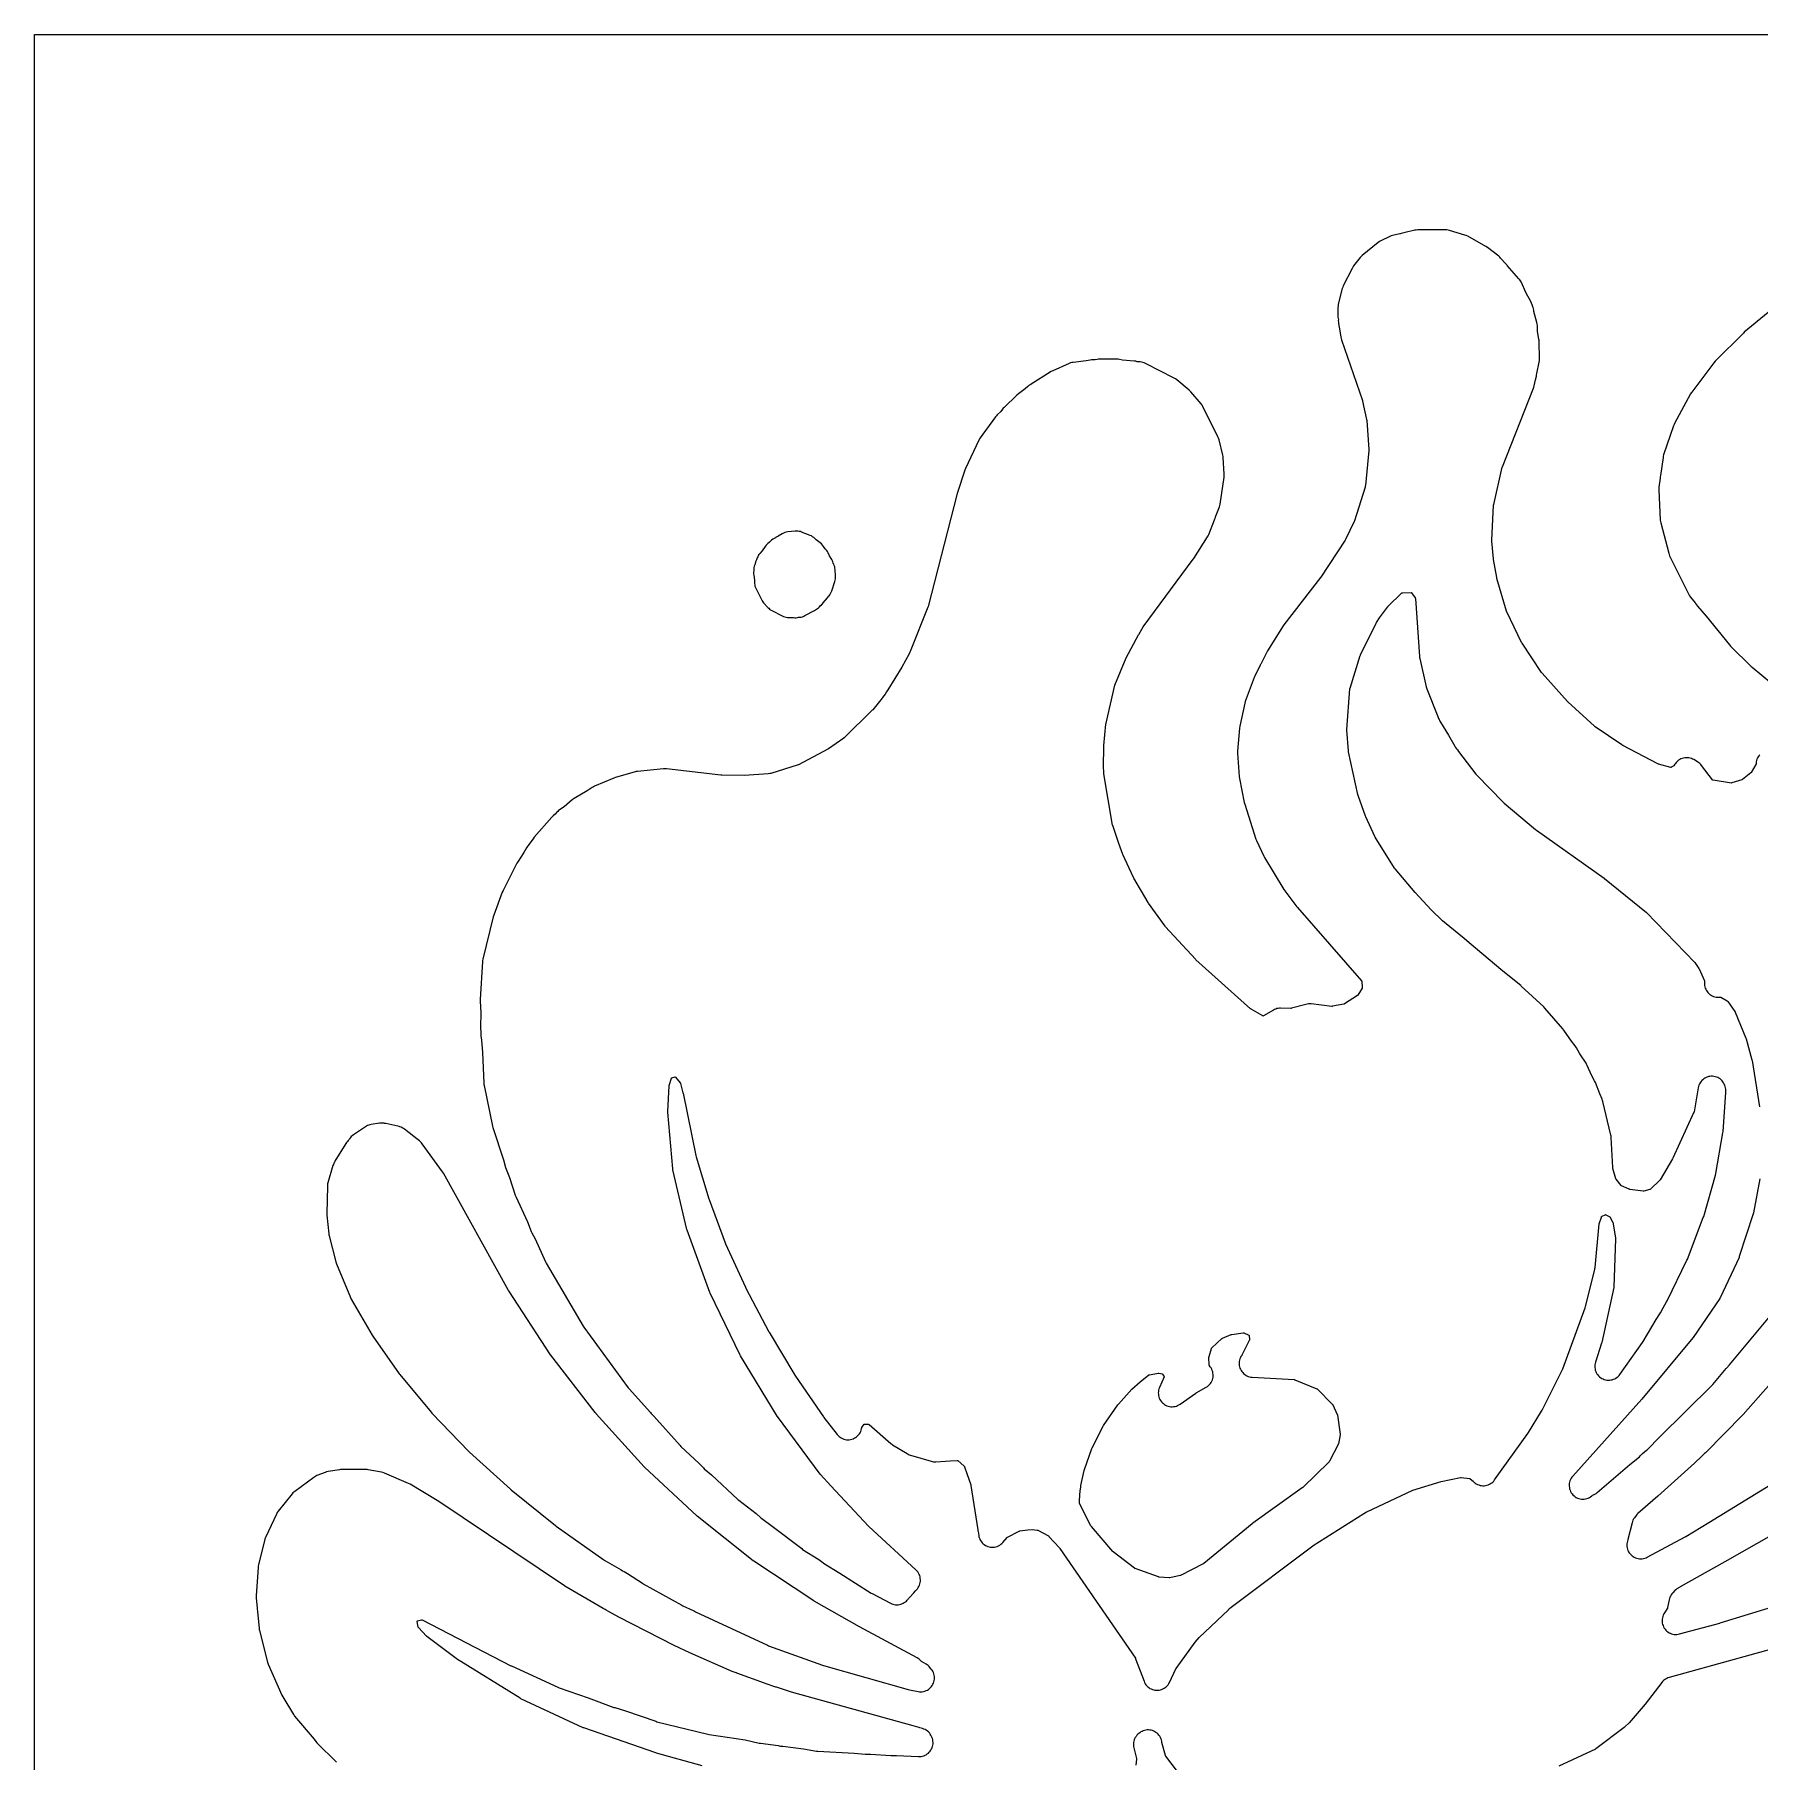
# Model space of a CAD drawing. Header units: millimetres. Extents: x 0 to 300, y 0 to 300.
# Drawn here: x 0 to 149.8, y 150 to 300 of the extents above; entities that cross this region are included whole.
import ezdxf

# ---------------------------------------------------------------- set-up
doc = ezdxf.new("R2010")
doc.units = ezdxf.units.MM
doc.layers.add('CUT', color=7, linetype='CONTINUOUS')

msp = doc.modelspace()

# ---------------------------------------------------------------- linework, layer by layer
at = {"layer": 'CUT'}
for points in [[(299.6689, 299.9986), (299.6703, 299.9705), (299.6703, 0.0295), (299.6689, 0.0014), (299.6408, 0), (150.7335, 0), (147.8556, 0), (0.0295, 0), (0.0014, 0.0014), (0, 0.0295), (0, 299.9705), (0.0014, 299.9986), (0.0295, 300), (149.1219, 300), (151.6802, 300), (299.6408, 300)], [(67.8992, 256.1094), (67.7766, 256.231), (67.6854, 256.3127), (67.5863, 256.3847), (67.4804, 256.4462), (67.3688, 256.4966), (66.6346, 256.7839), (66.5255, 256.8207), (66.4134, 256.8468), (66.2994, 256.8621), (66.1843, 256.8664), (66.0694, 256.8596), (65.4272, 256.7908), (65.3019, 256.7706), (65.1795, 256.7374), (65.0612, 256.6913), (64.9485, 256.6331), (64.5941, 256.4255), (64.5634, 256.4123), (64.467, 256.36), (64.3758, 256.2991), (64.3658, 256.2917), (64.1393, 256.159), (64.0275, 256.0849), (63.9248, 255.9987), (63.8323, 255.9017), (63.8265, 255.8949), (63.8015, 255.8765), (63.6965, 255.7896), (63.602, 255.6914), (63.5804, 255.6631), (63.564, 255.647), (63.4801, 255.544), (63.2055, 255.1659), (62.9904, 254.9132), (62.9252, 254.8295), (62.8677, 254.7403), (62.8183, 254.6464), (62.7774, 254.5485), (62.7094, 254.3634), (62.6804, 254.3026), (62.6398, 254.1898), (62.6269, 254.1384), (62.5556, 253.9441), (62.5196, 253.8285), (62.4956, 253.7098), (62.4835, 253.5894), (62.4837, 253.4683), (62.4852, 253.4409), (62.4831, 253.4307), (62.4647, 253.3013), (62.4605, 253.1707), (62.4705, 253.0404), (62.5291, 252.5959), (62.543, 252.3301), (62.556, 252.2054), (62.582, 252.0828), (62.6206, 251.9636), (62.6714, 251.849), (63.1467, 250.9132), (63.1999, 250.8193), (63.2612, 250.7305), (63.3303, 250.6476), (63.7023, 250.2401), (63.7763, 250.1658), (63.8566, 250.0982), (63.9424, 250.0379), (64.0333, 249.9853), (64.944, 249.5099), (65.0508, 249.4606), (65.162, 249.422), (65.2765, 249.3945), (65.393, 249.3784), (65.5107, 249.3737), (65.7936, 249.3764), (65.8125, 249.3714), (65.9282, 249.3526), (66.0453, 249.3452), (66.1625, 249.3492), (66.2787, 249.3646), (66.3516, 249.3817), (66.3615, 249.3818), (66.4777, 249.3885), (66.5927, 249.4065), (66.7055, 249.4356), (66.8149, 249.4754), (66.9199, 249.5256), (67.7524, 249.9748), (67.7532, 249.9752), (67.7535, 249.9754), (67.8437, 250.0241), (67.936, 250.0793), (68.023, 250.1426), (68.1039, 250.2135), (68.1782, 250.2913), (68.2508, 250.3745), (68.3571, 250.4696), (68.3724, 250.485), (68.4317, 250.5415), (68.4331, 250.543), (68.4342, 250.544), (68.512, 250.6292), (68.8847, 251.0788), (68.9486, 251.1632), (68.9734, 251.2028), (69.0119, 251.2469), (69.0868, 251.3421), (69.1518, 251.4444), (69.2061, 251.5527), (69.2492, 251.666), (69.5206, 252.5037), (69.5499, 252.6109), (69.5692, 252.7205), (69.5782, 252.8313), (69.577, 252.9425), (69.543, 253.5326), (69.5302, 253.6513), (69.5057, 253.768), (69.4697, 253.8818), (69.4227, 253.9914), (69.3856, 254.0672), (69.3835, 254.0808), (69.3553, 254.1921), (69.3165, 254.3001), (69.2677, 254.404), (69.2091, 254.5027), (69.0659, 254.7199), (68.9338, 254.9895), (68.8685, 255.106), (68.7907, 255.2144), (68.7013, 255.3136), (68.6846, 255.3302), (68.5293, 255.544), (68.4562, 255.6338), (68.4377, 255.6587), (68.3471, 255.756), (68.2463, 255.8427)], [(78.0802, 157.7242), (78.0289, 157.83), (77.9674, 157.9303), (77.8964, 158.0241), (77.7714, 158.1734), (77.6982, 158.2531), (77.6182, 158.326), (77.5319, 158.3913), (77.4401, 158.4486), (77.0404, 158.6737), (77.0171, 158.7053), (76.9386, 158.7924), (76.8521, 158.8714), (76.7582, 158.9415), (76.658, 159.0022), (71.6527, 161.7075), (67.728, 163.9174), (67.6902, 163.9405), (62.4736, 167.4084), (62.4334, 167.4376), (57.5534, 171.2997), (57.516, 171.3318), (52.9904, 175.5616), (52.955, 175.5977), (48.7904, 180.207), (48.7844, 180.214), (48.7772, 180.2225), (48.762, 180.2404), (48.711, 180.3005), (44.8447, 185.2883), (44.8168, 185.3275), (41.1946, 190.865), (41.1721, 190.9022), (35.515, 201.0915), (35.4403, 201.2094), (33.6806, 203.6576), (33.609, 203.7477), (33.5292, 203.8305), (33.4418, 203.9053), (33.3337, 203.9891), (33.3173, 204.0061), (33.2161, 204.09), (32.9473, 204.2889), (32.1256, 204.9265), (32.0375, 204.9887), (31.9441, 205.0428), (31.8463, 205.0882), (31.7447, 205.1247), (31.7357, 205.1271), (31.6877, 205.1457), (31.5644, 205.1791), (30.5124, 205.4047), (30.4022, 205.423), (30.3359, 205.4277), (30.2856, 205.4361), (30.1798, 205.4444), (30.0738, 205.4432), (29.9682, 205.4327), (29.2433, 205.3279), (29.1367, 205.3076), (29.0323, 205.2777), (28.9311, 205.2384), (28.8339, 205.1902), (28.7414, 205.1334), (27.7008, 204.4277), (27.6045, 204.3551), (27.516, 204.2732), (27.4362, 204.1828), (27.3659, 204.0849), (27.3318, 204.0321), (27.3226, 204.0245), (27.244, 203.9468), (27.173, 203.8623), (27.11, 203.7715), (26.1854, 202.2994), (26.1228, 202.1865), (26.087, 202.1017), (26.065, 202.0677), (26.0073, 201.968), (25.9594, 201.8631), (25.9218, 201.7542), (25.4874, 200.2694), (25.4625, 200.1677), (25.4464, 200.0642), (25.4395, 199.9597), (25.386, 197.6058), (25.3913, 197.4623), (25.5506, 195.826), (25.5633, 195.7331), (25.5832, 195.6416), (26.1652, 193.393), (26.2184, 193.2341), (27.4411, 190.2853), (27.5109, 190.144), (29.3157, 187.0244), (29.374, 186.9334), (31.6697, 183.6809), (31.7275, 183.6054), (34.4534, 180.3286), (34.5122, 180.263), (37.7255, 176.9315), (37.7821, 176.8765), (41.3378, 173.645), (41.3935, 173.5974), (45.2601, 170.4925), (45.3171, 170.4494), (49.4475, 167.5192), (49.5502, 167.4539), (50.9708, 166.6489), (51.0789, 166.5717), (51.2094, 166.4907), (51.5157, 166.3266), (52.8047, 165.477), (52.8814, 165.4305), (56.2316, 163.5655), (56.3166, 163.5225), (57.201, 163.1184), (57.3186, 163.0517), (57.4044, 163.0075), (63.6696, 160.0955), (63.7664, 160.0555), (68.4489, 158.3579), (68.53, 158.3317), (75.8882, 156.2411), (75.9963, 156.2157), (76.7564, 156.0741), (76.873, 156.0582), (76.9906, 156.0538), (77.108, 156.061), (77.2242, 156.0796), (77.338, 156.1096), (77.4483, 156.1505), (77.5541, 156.202), (77.6543, 156.2636), (77.748, 156.3348), (77.8343, 156.4148), (77.9123, 156.5028), (77.9813, 156.5981), (78.0407, 156.6997), (78.0899, 156.8066), (78.1283, 156.9178), (78.1557, 157.0322), (78.1717, 157.1488), (78.1762, 157.2663), (78.1692, 157.3838), (78.1508, 157.5), (78.121, 157.6138)], [(97.6212, 182.1432), (97.6138, 182.0238), (97.6184, 181.9043), (97.6349, 181.7858), (97.6631, 181.6696), (97.7027, 181.5567), (97.7534, 181.4484), (97.8146, 181.3456), (97.8857, 181.2495), (97.966, 181.1608), (98.0548, 181.0807), (98.151, 181.0097), (98.2539, 180.9487), (98.3624, 180.8983), (98.4753, 180.8589), (98.5916, 180.8309), (98.7101, 180.8146), (98.8296, 180.8102), (98.949, 180.8178), (99.067, 180.8372), (99.1825, 180.8682), (99.2943, 180.9106), (99.4014, 180.9639), (99.5026, 181.0276), (100.8642, 181.9822), (100.911, 182.0118), (101.776, 182.5061), (101.8778, 182.5713), (101.9725, 182.6464), (102.0591, 182.7306), (102.1369, 182.8231), (102.2049, 182.9229), (102.2626, 183.0291), (102.3093, 183.1406), (102.3446, 183.2562), (102.368, 183.3747), (102.3794, 183.495), (102.3787, 183.6159), (102.3658, 183.736), (102.3409, 183.8543), (102.3042, 183.9694), (102.2561, 184.0803), (102.1971, 184.1857), (102.1278, 184.2847), (102.0682, 184.3615), (102.0507, 184.3865), (102.0479, 184.4168), (102.019, 185.1046), (102.0194, 185.138), (102.0273, 185.1705), (102.2377, 185.8633), (102.2484, 185.8927), (102.2701, 185.9152), (103.1439, 186.7259), (103.164, 186.7429), (103.1877, 186.7541), (103.9584, 187.0755), (103.982, 187.0842), (104.0068, 187.0888), (104.9937, 187.2301), (105.0221, 187.2328), (105.0484, 187.222), (105.4725, 187.0252), (105.4973, 187.0123), (105.501, 186.9845), (105.5315, 186.6208), (105.5325, 186.5933), (105.5211, 186.5683), (104.8731, 185.3008), (104.8579, 185.2744), (104.7963, 185.1785), (104.7431, 185.0751), (104.7003, 184.967), (104.6681, 184.8553), (104.6468, 184.7409), (104.6367, 184.6251), (104.6379, 184.5088), (104.6504, 184.3932), (104.6739, 184.2793), (104.7084, 184.1683), (104.7535, 184.0611), (104.8087, 183.9587), (104.8736, 183.8622), (104.9475, 183.7725), (105.0297, 183.6903), (105.1196, 183.6164), (105.2161, 183.5516), (105.3185, 183.4964), (105.4257, 183.4514), (105.5368, 183.417), (105.6507, 183.3935), (105.7663, 183.3812), (109.4253, 183.1686), (109.4578, 183.165), (109.4887, 183.1543), (111.3913, 182.3781), (111.4184, 182.3654), (111.4404, 182.3454), (112.7584, 181.019), (112.7761, 180.9995), (112.7881, 180.9759), (113.1662, 180.1462), (113.1768, 180.1195), (113.1822, 180.0913), (113.4145, 178.4248), (113.4173, 178.3911), (113.4124, 178.3577), (113.2565, 177.5964), (113.2498, 177.57), (113.2385, 177.5452), (112.4832, 176.0798), (112.467, 176.0522), (112.4453, 176.0286), (110.1606, 173.8038), (110.144, 173.7887), (110.1263, 173.775), (105.8345, 170.6962), (105.7724, 170.6484), (101.5701, 167.1967), (101.5444, 167.1778), (101.5168, 167.1617), (99.5569, 166.1566), (99.5319, 166.1452), (99.5053, 166.1385), (98.6214, 165.9615), (98.5958, 165.9575), (98.5699, 165.958), (97.6995, 166.0126), (97.6714, 166.0157), (97.6444, 166.024), (95.6097, 166.7588), (95.5818, 166.7705), (95.5568, 166.7876), (93.7024, 168.2008), (93.6786, 168.221), (93.657, 168.2436), (91.8003, 170.401), (91.7785, 170.4296), (91.7604, 170.4606), (90.7742, 172.4019), (90.771, 172.4089), (90.7709, 172.4258), (90.77, 172.5243), (90.7696, 172.566), (90.7692, 172.6118), (90.7968, 173.1604), (90.8338, 173.4892), (90.8738, 173.8446), (90.8829, 173.9255), (90.8895, 173.984), (91.178, 175.282), (91.1984, 175.3527), (91.8484, 177.1815), (91.8773, 177.2494), (92.8145, 179.1187), (92.8578, 179.1917), (94.0981, 180.98), (94.1456, 181.0399), (95.309, 182.3293), (96.0268, 182.9661), (96.8012, 183.5711), (96.8248, 183.5877), (96.8529, 183.5942), (97.6087, 183.7296), (97.6357, 183.7332), (97.6628, 183.7293), (97.941, 183.676), (97.9699, 183.6689), (97.9873, 183.6447), (98.1078, 183.457), (98.1221, 183.4321), (98.1119, 183.4053), (97.7133, 182.4887), (97.6711, 182.3768), (97.6403, 182.2612)]]:
    msp.add_lwpolyline(points, close=True, dxfattribs=at)
for points in [[(149.8546, 237.449), (149.782, 237.3608), (149.7182, 237.266), (149.6637, 237.1657), (149.6189, 237.0606), (149.5844, 236.9517), (149.5603, 236.8401), (149.547, 236.7266), (149.5418, 236.6513), (149.5386, 236.6238), (149.5255, 236.5993), (149.113, 235.905), (149.098, 235.8822), (149.0774, 235.8643), (148.3593, 235.2975), (148.3378, 235.282), (148.3129, 235.2727), (147.446, 234.9931), (147.4195, 234.9859), (147.3922, 234.9887), (145.804, 235.228), (145.7761, 235.2336), (145.7578, 235.2554), (144.8076, 236.5107), (144.7336, 236.5992), (144.6514, 236.6802), (144.5619, 236.753), (144.4657, 236.8168), (144.1287, 237.018), (144.0262, 237.0726), (143.9189, 237.117), (143.8078, 237.1509), (143.694, 237.1739), (143.5785, 237.1857), (143.4623, 237.1864), (143.3467, 237.1758), (143.2326, 237.1541), (143.1212, 237.1214), (143.0134, 237.0782), (142.9103, 237.0247), (142.8129, 236.9615), (142.722, 236.8892), (142.6385, 236.8085), (142.5633, 236.72), (142.4969, 236.6247), (142.4401, 236.5234), (142.4223, 236.4878), (142.3989, 236.4735), (142.1795, 236.3522), (142.1541, 236.3397), (142.1264, 236.3458), (141.0705, 236.6326), (141.0397, 236.6428), (141.0102, 236.6562), (137.9539, 238.2565), (137.8938, 238.2926), (135.5773, 239.8751), (135.5122, 239.9265), (133.2033, 242.0258), (133.159, 242.0706), (130.9642, 244.5342), (130.9147, 244.5981), (129.2108, 247.1279), (129.1683, 247.2018), (127.88, 249.866), (127.8702, 249.8888), (127.8622, 249.9123), (127.0281, 252.7619), (127.0125, 252.83), (126.7449, 254.4053), (126.739, 254.4501), (126.5951, 255.9937), (126.5932, 256.0781), (126.7397, 259.1242), (126.7421, 259.1509), (126.747, 259.1772), (127.4966, 262.4221), (127.5025, 262.4439), (127.51, 262.4651), (130.2131, 269.2805), (130.2477, 269.3804), (130.2734, 269.4829), (130.3789, 269.9996), (130.4602, 270.3373), (130.4812, 270.4466), (130.4914, 270.5507), (130.6946, 271.5463), (130.7138, 271.676), (130.7187, 271.807), (130.692, 273.3549), (130.6867, 273.4494), (130.6739, 273.5431), (130.5588, 274.1943), (130.5434, 274.716), (130.5314, 274.8536), (130.5036, 274.989), (130.2493, 275.9454), (130.2269, 276.0725), (130.2036, 276.1768), (130.1712, 276.2786), (130.1428, 276.3462), (130.0931, 276.5329), (130.0472, 276.6712), (129.9848, 276.803), (129.5795, 277.5398), (129.1222, 278.506), (129.0694, 278.6052), (129.0076, 278.699), (128.9373, 278.7867), (127.931, 279.9271), (127.8861, 279.9824), (127.8266, 280.0505), (127.7925, 280.0841), (127.3544, 280.5805), (127.2751, 280.6622), (127.1884, 280.736), (126.2029, 281.4977), (126.0566, 281.5946), (124.4894, 282.4744), (124.3719, 282.5322), (124.2487, 282.5769), (122.9127, 282.9801), (122.7987, 283.0085), (122.6825, 283.0256), (122.5652, 283.0313), (120.1628, 283.0299), (120.0236, 283.0217), (119.8863, 282.9975), (118.931, 282.7707), (118.8314, 282.7544), (118.7221, 282.7312), (118.6153, 282.6979), (118.6037, 282.693), (117.9648, 282.5414), (117.839, 282.5041), (117.7181, 282.4534), (116.9523, 282.0819), (116.8287, 282.0126), (116.7141, 281.9293), (115.3375, 280.7979), (115.2449, 280.7133), (115.1617, 280.6195), (114.5838, 279.8956), (114.5125, 279.7963), (114.4517, 279.6903), (113.6858, 278.1825), (113.6314, 278.0586), (113.5913, 277.9293), (113.2514, 276.5658), (113.2251, 276.4256), (113.2157, 276.2832), (113.2116, 275.6294), (113.2229, 275.4567), (113.2564, 275.2157), (113.252, 275.1355), (113.2563, 275.0234), (113.271, 274.9122), (113.39, 274.2538), (113.4653, 273.7115), (113.4871, 273.5963), (113.52, 273.4837), (115.3416, 268.2267), (115.3607, 268.159), (115.7113, 266.5615), (115.7237, 266.4751), (115.9014, 263.9482), (115.9014, 263.88), (115.605, 260.8436), (115.5929, 260.7766), (115.5845, 260.7307), (115.5828, 260.721), (115.5782, 260.6958), (114.6506, 257.7684), (114.6193, 257.6896), (113.8798, 256.1529), (113.8398, 256.0825), (111.7216, 252.876), (111.6966, 252.8409), (108.5277, 248.7213), (108.4665, 248.6339), (107.0938, 246.4769), (107.0306, 246.3645), (106.5126, 245.317), (106.4937, 245.284), (106.4667, 245.2243), (105.9872, 244.2546), (105.9371, 244.1382), (105.174, 242.0704), (105.1272, 241.91), (104.6929, 239.9134), (104.6694, 239.7547), (104.509, 237.7648), (104.5051, 237.6756), (104.5079, 237.5864), (104.6481, 235.5412), (104.6681, 235.3901), (105.0839, 233.2899), (105.1195, 233.1531), (106.1015, 230.1224), (106.1566, 229.9829), (106.792, 228.6277), (106.8504, 228.5182), (108.522, 225.7416), (108.5943, 225.6349), (109.6609, 224.23), (109.7135, 224.1655), (115.2717, 217.8121), (115.2888, 217.7906), (115.2919, 217.7632), (115.3284, 217.215), (115.3289, 217.1848), (115.3145, 217.1582), (114.9548, 216.5679), (114.94, 216.5458), (114.9184, 216.5304), (113.7858, 215.7941), (113.7603, 215.7792), (113.7316, 215.7725), (112.7401, 215.5916), (112.7109, 215.5878), (112.6816, 215.5897), (110.882, 215.798), (110.7665, 215.8057), (110.6509, 215.8023), (110.5361, 215.7878), (110.4232, 215.7623), (109.1811, 215.4177), (109.153, 215.4113), (109.1242, 215.4105), (108.2416, 215.4274), (108.1318, 215.4245), (108.0227, 215.4115), (107.9153, 215.3887), (107.8104, 215.3561), (107.7089, 215.314), (107.6117, 215.2629), (106.7591, 214.7631), (106.7345, 214.7502), (106.7096, 214.7628), (105.6796, 215.3496), (105.653, 215.3667), (105.6283, 215.3865), (100.8786, 219.6315), (100.8358, 219.6738), (98.2417, 222.509), (98.1973, 222.5635), (96.7576, 224.5646), (96.7262, 224.613), (95.4893, 226.7367), (95.4641, 226.7849), (94.5396, 228.7659), (94.1812, 229.7403), (93.6557, 231.2914), (93.649, 231.314), (93.6441, 231.337), (92.8822, 235.7938), (92.8811, 235.8286), (92.8798, 235.8688), (92.8772, 235.9507), (92.8636, 236.3738), (92.885, 238.1857), (92.8876, 238.2356), (93.0666, 240.111), (93.0789, 240.1874), (93.8286, 243.4744), (94.8238, 245.8649), (95.8986, 247.8662), (95.9149, 247.8945), (95.915, 247.8947), (96.2926, 248.5539), (100.6488, 254.4337), (100.6947, 254.5003), (101.8924, 256.3679), (101.9519, 256.4718), (102.0008, 256.581), (102.4943, 257.8507), (102.5307, 257.9286), (102.5803, 258.0528), (102.5984, 258.1185), (102.9265, 258.9624), (102.9681, 259.0903), (102.9952, 259.2222), (103.339, 261.5554), (103.351, 261.6837), (103.3491, 261.8125), (103.2499, 263.2574), (103.2388, 263.3573), (103.2194, 263.456), (102.894, 264.8083), (102.8546, 264.939), (102.8006, 265.0643), (101.4903, 267.6847), (101.4167, 267.8117), (101.3282, 267.9289), (100.4345, 268.9716), (100.367, 269.0441), (100.2937, 269.1108), (99.2138, 270.015), (99.1051, 270.096), (98.9879, 270.1642), (96.5029, 271.4295), (96.3899, 271.4798), (96.2722, 271.5183), (96.1512, 271.5445), (96.0282, 271.5581), (95.8286, 271.5697), (95.7783, 271.5855), (95.653, 271.6177), (95.525, 271.6361), (94.498, 271.728), (94.2349, 271.7785), (94.1224, 271.7946), (94.0088, 271.8), (92.5387, 271.8), (92.427, 271.7948), (92.3162, 271.7792), (92.142, 271.7463), (92.1361, 271.7457), (91.9159, 271.7426), (91.8126, 271.7367), (91.7102, 271.7219), (91.3456, 271.6531), (90.2302, 271.5225), (90.1127, 271.5028), (89.9978, 271.4715), (89.8865, 271.429), (88.4657, 270.8039), (88.3141, 270.7239), (86.4719, 269.5754), (86.3782, 269.5107), (86.2912, 269.4374), (86.0609, 269.2241), (85.4652, 268.7966), (85.3351, 268.6886), (84.2156, 267.6172), (84.1378, 267.5354), (84.0681, 267.4467), (83.924, 267.2445), (83.6327, 266.9747), (83.5526, 266.893), (83.4806, 266.8041), (82.1402, 264.9767), (82.0751, 264.8782), (82.0201, 264.7737), (80.8671, 262.2992), (80.8163, 262.1715), (80.1671, 260.2217), (80.1434, 260.1411), (77.6214, 250.3208), (77.5975, 250.2474), (76.1243, 246.5611), (75.9705, 246.2073), (75.3395, 245.0535), (74.1296, 243.0687), (74.0084, 242.8976), (73.8757, 242.7103), (73.669, 242.4184), (73.6268, 242.3588), (72.8191, 241.3564), (72.7704, 241.3028), (70.3244, 238.9226), (70.3071, 238.9071), (70.2888, 238.8929), (68.9748, 237.9611), (68.9083, 237.9202), (66.3706, 236.5784), (66.3452, 236.5665), (66.3188, 236.5569), (63.9512, 235.8285), (63.9283, 235.8224), (63.9049, 235.8182), (63.724, 235.7928), (61.6684, 235.6509), (59.6896, 235.6708), (59.6267, 235.6747), (54.8837, 236.2236), (54.7521, 236.2316), (54.6205, 236.225), (52.3687, 235.9886), (52.2663, 235.9733), (52.1656, 235.9493), (50.4706, 235.4671), (50.334, 235.4192), (48.6544, 234.7132), (48.5446, 234.6604), (48.4408, 234.5967), (48.0022, 234.2961), (46.8746, 233.6327), (46.7916, 233.5792), (46.7134, 233.5191), (46.0045, 232.9266), (45.6095, 232.6558), (45.5282, 232.5948), (45.4523, 232.5271), (45.3824, 232.4533), (45.2337, 232.2822), (45.0577, 232.1352), (44.9909, 232.0749), (44.9288, 232.0099), (43.4014, 230.2844), (43.3007, 230.1534), (43.0325, 229.7501), (42.8678, 229.5606), (42.7884, 229.4587), (42.7204, 229.3488), (42.5114, 228.9663), (41.9719, 228.1548), (41.8947, 228.0206), (40.9806, 226.165), (40.6984, 225.6486), (40.6276, 225.4937), (39.8827, 223.5032), (39.8408, 223.3675), (38.9406, 219.6838), (38.9198, 219.5786), (38.9085, 219.4719), (38.7089, 216.1953), (38.7078, 216.0685), (38.756, 214.9956), (38.7359, 213.8325), (38.7396, 213.7164), (38.7693, 213.3434), (38.768, 213.1755), (38.7776, 213.0144), (38.8253, 212.6414), (38.9089, 211.5924), (39.0296, 208.9035), (39.0378, 208.8077), (39.0536, 208.7129), (39.787, 205.1875), (39.8224, 205.0556), (40.7437, 202.2659), (40.9135, 201.5945), (40.9637, 201.4406), (41.2553, 200.7167), (41.7626, 199.1806), (41.8094, 199.0608), (42.8069, 196.8636), (43.144, 196.0266), (43.1981, 195.9105), (43.4789, 195.3836), (44.3833, 193.3916), (44.4418, 193.279), (47.6619, 187.8085), (47.7279, 187.7083), (51.5673, 182.4653), (51.6432, 182.3719), (53.5065, 180.2998), (53.5681, 180.2227), (53.6411, 180.1395), (53.7865, 179.9884), (56.0742, 177.4443), (56.1474, 177.3697), (57.7274, 175.8939), (58.1028, 175.5038), (58.1809, 175.4297), (58.7947, 174.897), (61.0843, 172.7584), (61.1722, 172.6839), (62.6795, 171.5255), (63.0854, 171.1733), (63.1694, 171.1067), (64.0819, 170.4478), (66.637, 168.4843), (66.7225, 168.4243), (68.1187, 167.5329), (68.4613, 167.2856), (68.5338, 167.2371), (69.9559, 166.36), (72.6632, 164.6315), (72.7564, 164.5777), (74.3584, 163.7467), (74.4616, 163.6992), (74.5689, 163.6617), (74.6792, 163.6345), (74.7916, 163.6179), (74.9051, 163.612), (75.0186, 163.6168), (75.1312, 163.6323), (75.2418, 163.6585), (75.3494, 163.6949), (75.4531, 163.7414), (75.552, 163.7975), (75.645, 163.8627), (75.7315, 163.9364), (75.8107, 164.0179), (75.8274, 164.0369), (75.8465, 164.0586), (75.8881, 164.1056), (75.9205, 164.1424), (75.9271, 164.1499), (76.0409, 164.2789), (76.3717, 164.6537), (76.4961, 164.7947), (76.5148, 164.8158), (76.5206, 164.8224), (76.5463, 164.8515), (76.5585, 164.8654), (76.5767, 164.8837), (76.6053, 164.9127), (76.6857, 165.0026), (76.7566, 165.1001), (76.8174, 165.2043), (76.8675, 165.314), (76.9062, 165.4283), (76.9333, 165.5458), (76.9485, 165.6654), (76.9516, 165.786), (76.9426, 165.9063), (76.9215, 166.0251), (76.8886, 166.1411), (76.8443, 166.2533), (76.7889, 166.3604), (76.723, 166.4615), (76.6473, 166.5554), (76.5626, 166.6412), (72.4614, 170.3984), (72.4283, 170.4312), (69.1572, 173.9329), (68.27, 174.9152), (68.2326, 174.9609), (64.54, 179.9605), (64.5101, 180.0051), (61.3248, 185.2414), (61.2979, 185.2907), (58.6798, 190.6716), (58.6556, 190.7286), (56.6803, 196.1481), (56.6597, 196.2174), (55.4563, 201.3833), (55.4428, 201.4684), (55.0234, 206.3919), (55.0218, 206.4682), (55.1154, 208.6729), (55.1177, 208.6998), (55.1248, 208.7257), (55.3236, 209.3402), (55.3336, 209.3668), (55.3605, 209.3761), (55.6342, 209.4567), (55.6619, 209.4634), (55.6809, 209.4421), (56.08, 208.9483), (56.0983, 208.9231), (56.1079, 208.8935), (56.3233, 208.0881), (56.3317, 208.0522), (57.431, 202.6263), (57.459, 202.5153), (58.5638, 198.8837), (58.5873, 198.8142), (59.9929, 195.0394), (60.0263, 194.9589), (61.7538, 191.1832), (61.7836, 191.1227), (63.7831, 187.3306), (63.815, 187.274), (66.0493, 183.5417), (66.0895, 183.4791), (68.525, 179.9299), (68.5695, 179.8692), (69.718, 178.4019), (69.7952, 178.3128), (69.8807, 178.2316), (69.9737, 178.1593), (70.0734, 178.0964), (70.1788, 178.0436), (70.2889, 178.0014), (70.4026, 177.9702), (70.5188, 177.9503), (70.6364, 177.9419), (70.7542, 177.9451), (70.8712, 177.9598), (70.9861, 177.9859), (71.098, 178.0232), (71.2056, 178.0713), (71.308, 178.1297), (71.4042, 178.1979), (71.4932, 178.2752), (71.5742, 178.3608), (71.6464, 178.454), (71.7091, 178.5538), (71.7618, 178.6593), (71.8038, 178.7694), (71.8348, 178.8832), (71.8472, 178.956), (71.8517, 178.9764), (71.8672, 179.0032), (72.0511, 179.288), (72.0678, 179.3112), (72.0963, 179.3103), (72.4337, 179.2834), (72.4645, 179.2793), (72.4891, 179.2602), (74.3843, 177.6244), (74.4594, 177.5646), (74.539, 177.511), (75.7962, 176.7367), (75.888, 176.6855), (75.9839, 176.6426), (76.0831, 176.6083), (77.8754, 176.0747), (77.9779, 176.049), (78.0822, 176.0324), (78.1876, 176.0251), (78.2933, 176.0271), (79.1337, 176.0801), (79.5462, 176.1061), (80.1536, 176.1444), (80.1823, 176.1448), (80.2048, 176.127), (80.7585, 175.644), (80.7808, 175.6225), (80.7924, 175.5938), (80.9907, 175.0166), (81.3312, 174.0257), (81.3387, 174.0001), (81.3439, 173.974), (81.9393, 170.1131), (81.9514, 170.0346), (81.9591, 169.9848), (82.0147, 169.6242), (82.0386, 169.5079), (82.0738, 169.3945), (82.1201, 169.2851), (82.177, 169.1808), (82.244, 169.0827), (82.3202, 168.9917), (82.4052, 168.9087), (82.4979, 168.8344), (82.5975, 168.7697), (82.703, 168.7152), (82.8133, 168.6713), (82.9275, 168.6386), (83.0443, 168.6173), (83.1627, 168.6077), (83.2815, 168.6098), (83.3994, 168.6237), (83.5154, 168.6491), (83.6283, 168.6859), (83.7371, 168.7337), (83.8406, 168.792), (83.9378, 168.8602), (84.0278, 168.9377), (84.1097, 169.0237), (84.4809, 169.4545), (84.5006, 169.4752), (84.5253, 169.4895), (85.5199, 170.0017), (85.5492, 170.0148), (85.5806, 170.0214), (86.2809, 170.1292), (86.6808, 170.1606), (87.107, 170.1016), (87.1334, 170.0968), (87.1575, 170.085), (88.0663, 169.5908), (88.0946, 169.5733), (88.1183, 169.55), (89.0211, 168.5567), (89.0715, 168.4931), (95.6259, 158.9587), (95.639, 158.9379), (95.6485, 158.9154), (96.3744, 156.9652), (96.4204, 156.8578), (96.4767, 156.7554), (96.5427, 156.659), (96.6177, 156.5694), (96.7011, 156.4875), (96.7921, 156.4142), (96.8898, 156.35), (96.9932, 156.2957), (97.1015, 156.2516), (97.2135, 156.2183), (97.3282, 156.1961), (97.4446, 156.1851), (97.5614, 156.1855), (97.6777, 156.1973), (97.7923, 156.2203), (97.904, 156.2543), (98.012, 156.2991), (98.1151, 156.3541), (98.2123, 156.4189), (98.3028, 156.4929), (98.3857, 156.5753), (98.4601, 156.6654), (98.5254, 156.7622), (98.581, 156.865), (99.1419, 158.0346), (99.1547, 158.0585), (99.1696, 158.0811), (100.8289, 160.3659), (101.1788, 160.7629), (103.6991, 163.1805), (103.7055, 163.1858), (103.7271, 163.2042), (103.8119, 163.2762), (103.9496, 163.3932), (111.0311, 168.743), (111.0729, 168.7719), (115.4767, 171.5464), (115.6158, 171.6298), (115.64, 171.6444), (115.662, 171.6575), (115.7169, 171.6905), (119.7136, 173.5555), (122.181, 174.3255), (123.8639, 174.6575), (123.8953, 174.6619), (123.9269, 174.6597), (124.6535, 174.5687), (124.6804, 174.564), (124.7024, 174.5479), (124.9641, 174.3375), (125.0092, 174.2973), (125.0498, 174.2571), (125.1419, 174.1823), (125.2409, 174.1169), (125.3459, 174.0617), (125.4559, 174.0171), (125.5697, 173.9835), (125.6863, 173.9614), (125.8045, 173.9509), (125.9231, 173.9521), (126.0411, 173.965), (126.1572, 173.9895), (126.2703, 174.0254), (126.3793, 174.0723), (126.4832, 174.1296), (126.5809, 174.197), (126.6714, 174.2737), (126.754, 174.359), (126.8277, 174.452), (129.7163, 178.4918), (129.7624, 178.5613), (130.9076, 180.4239), (130.9588, 180.516), (132.6897, 183.9798), (132.7424, 184.1018), (134.6911, 189.3982), (134.7298, 189.5245), (135.5254, 192.7421), (135.5435, 192.8291), (135.5552, 192.9173), (135.9131, 196.7062), (135.914, 196.7092), (136.1054, 197.2859), (136.1252, 197.3247), (136.1389, 197.3487), (136.1632, 197.3617), (136.4381, 197.4929), (136.4636, 197.5036), (136.4886, 197.4915), (136.8378, 197.3013), (136.8629, 197.286), (136.8776, 197.2606), (137.071, 196.8864), (137.0834, 196.8591), (137.0901, 196.8298), (137.3304, 195.4701), (137.3343, 195.4389), (137.3348, 195.4074), (137.1858, 191.2086), (137.1837, 191.1817), (137.1791, 191.1552), (136.1392, 186.4023), (136.1242, 186.3469), (135.5902, 184.6863), (135.5598, 184.573), (135.5406, 184.4574), (135.5328, 184.3404), (135.5364, 184.2233), (135.5515, 184.107), (135.5778, 183.9928), (135.6151, 183.8817), (135.6631, 183.7747), (135.7213, 183.6729), (135.7892, 183.5774), (135.866, 183.4888), (135.9512, 183.4082), (136.0437, 183.3363), (136.1429, 183.2738), (136.2477, 183.2213), (136.3571, 183.1792), (136.4701, 183.148), (136.5856, 183.1279), (136.7025, 183.1193), (136.8197, 183.1221), (136.9361, 183.1363), (137.0505, 183.1618), (137.1619, 183.1983), (137.2692, 183.2455), (137.3713, 183.303), (137.4674, 183.3702), (137.5565, 183.4464), (137.6377, 183.5309), (137.7102, 183.623), (139.6853, 186.3977), (139.74, 186.4817), (140.871, 188.3896), (141.1874, 188.8689), (141.2511, 188.9774), (141.4741, 189.4071), (141.7738, 189.9127), (141.822, 190.0025), (143.535, 193.5478), (143.5748, 193.6397), (144.9569, 197.239), (144.9897, 197.3366), (146.0288, 200.9397), (146.0586, 201.0695), (146.6645, 204.6049), (146.679, 204.7258), (146.9092, 208.0937), (146.9093, 208.2567), (146.8997, 208.3974), (146.8863, 208.5127), (146.8618, 208.6262), (146.8264, 208.7368), (146.7804, 208.8434), (146.7244, 208.9451), (146.6589, 209.041), (146.5843, 209.13), (146.5016, 209.2114), (146.4113, 209.2845), (146.3144, 209.3484), (146.2118, 209.4027), (146.1044, 209.4469), (145.9932, 209.4804), (145.8793, 209.5031), (145.7638, 209.5146), (145.6476, 209.5149), (145.532, 209.504), (145.418, 209.482), (145.3067, 209.449), (145.1991, 209.4055), (145.0961, 209.3517), (144.9989, 209.2882), (144.9082, 209.2157), (144.825, 209.1347), (144.75, 209.0461), (144.6839, 208.9506), (144.6274, 208.8492), (144.5809, 208.7428), (144.5449, 208.6324), (144.5198, 208.519), (144.1625, 206.4362), (144.157, 206.4109), (144.1473, 206.387), (142.3202, 202.3954), (142.2907, 202.3391), (141.2166, 200.528), (141.2019, 200.5056), (141.1835, 200.4862), (140.3648, 199.6979), (140.3408, 199.6772), (140.3103, 199.6683), (139.7945, 199.5473), (139.7683, 199.5424), (139.7418, 199.5446), (138.5677, 199.6946), (138.5397, 199.6996), (138.5132, 199.7097), (137.862, 199.9949), (137.836, 200.0079), (137.8169, 200.0297), (137.3917, 200.5674), (137.3747, 200.591), (137.3654, 200.6186), (137.11, 201.5132), (137.1026, 201.5455), (137.099, 201.5784), (136.9509, 204.1934), (136.9403, 204.2986), (136.9204, 204.4024), (136.2291, 207.3181), (136.1993, 207.4225), (136.1601, 207.5238), (135.9605, 207.9783), (135.58, 208.975), (135.5103, 209.1254), (135.2441, 209.6093), (134.8691, 210.4629), (134.8232, 210.5562), (134.7694, 210.6451), (134.2193, 211.4718), (133.9404, 211.9787), (133.8854, 212.0689), (133.8228, 212.1539), (133.4954, 212.5595), (132.8549, 213.522), (132.7596, 213.6467), (131.1914, 215.4419), (131.1034, 215.5326), (129.1492, 217.344), (129.0931, 217.3928), (127.5505, 218.6543), (124.6243, 221.0953), (124.1731, 221.4716), (122.9494, 222.4923), (122.3095, 223.0261), (121.3041, 223.9648), (119.927, 225.4636), (118.1806, 227.5331), (118.1292, 227.604), (116.4652, 230.2897), (116.4315, 230.3519), (115.6401, 232.0481), (115.6194, 232.0983), (114.9648, 233.9137), (114.9427, 233.9909), (114.1469, 237.69), (114.1354, 237.7687), (113.9912, 239.5875), (113.9903, 239.6107), (113.9911, 239.6339), (114.26, 243.1617), (114.2644, 243.1952), (114.2727, 243.228), (115.1579, 246.0662), (115.1657, 246.0882), (115.1752, 246.1096), (116.5372, 248.8698), (116.5743, 248.9345), (116.8406, 249.3383), (117.447, 250.1586), (117.5267, 250.2666), (117.543, 250.2886), (117.5618, 250.314), (118.766, 251.4994), (118.7871, 251.5183), (118.8155, 251.5198), (119.5667, 251.5252), (119.5948, 251.5241), (119.6122, 251.502), (119.9266, 251.0605), (119.9413, 251.0378), (119.9444, 251.0109), (120.3035, 245.9707), (120.3131, 245.8824), (120.3292, 245.7951), (120.8758, 243.3405), (120.9002, 243.2483), (120.9319, 243.1583), (121.8872, 240.7534), (121.9233, 240.6714), (121.9656, 240.5923), (122.0199, 240.4989), (122.0445, 240.4374), (122.0848, 240.3476), (122.1324, 240.2613), (122.8095, 239.1437), (123.361, 238.1972), (123.442, 238.0758), (123.5305, 237.9593), (123.5959, 237.8657), (123.7013, 237.7342), (125.1945, 235.7671), (125.291, 235.655), (127.5758, 233.3108), (127.6622, 233.2305), (130.3809, 230.941), (130.4609, 230.8792), (136.3456, 226.7164), (136.3756, 226.6937), (140.031, 223.7479), (144.217, 219.387), (144.568, 218.885), (144.5832, 218.8608), (144.5961, 218.8354), (145.0575, 217.8005), (145.0676, 217.7745), (145.0675, 217.7466), (145.0621, 217.6371), (145.0619, 217.5208), (145.073, 217.405), (145.0952, 217.2908), (145.1284, 217.1794), (145.1722, 217.0716), (145.2263, 216.9686), (145.2901, 216.8714), (145.363, 216.7807), (145.4443, 216.6976), (145.5333, 216.6227), (145.6291, 216.5567), (145.7308, 216.5004), (145.8376, 216.4542), (145.9483, 216.4185), (146.0619, 216.3937), (146.1774, 216.38), (146.2937, 216.3776), (146.4097, 216.3865), (146.44, 216.3902), (146.466, 216.3771), (147.0274, 216.0585), (147.0548, 216.0409), (147.075, 216.0153), (147.6959, 215.1376), (147.7138, 215.109), (147.7283, 215.0786), (148.6536, 212.8251), (148.6765, 212.7583), (149.1804, 210.9506), (149.1948, 210.8851), (149.8459, 206.8506)], [(150.581, 275.8702), (148.5171, 274.1458), (148.4381, 274.0736), (145.9854, 271.6218), (145.8769, 271.4972), (143.9478, 268.948), (143.8947, 268.872), (143.8477, 268.7921), (142.458, 266.2069), (142.4149, 266.118), (142.3792, 266.0259), (141.5131, 263.4857), (141.4815, 263.3762), (141.4604, 263.2642), (141.2406, 261.6874), (141.2207, 261.5899), (141.2089, 261.486), (141.2081, 261.4542), (141.1011, 260.6868), (141.0907, 260.574), (141.0911, 260.4607), (141.2237, 257.8292), (141.2362, 257.7065), (141.2613, 257.5857), (141.949, 254.9582), (141.986, 254.8414), (142.0347, 254.7291), (143.7037, 251.362), (143.7696, 251.2458), (143.848, 251.1377), (144.2575, 250.6343), (144.2891, 250.5732), (144.3625, 250.45), (144.4502, 250.3363), (145.2002, 249.4755), (147.2324, 246.9775), (147.3216, 246.8795), (149.1208, 245.1089), (149.199, 245.0384), (154.2405, 240.8811)], [(149.8724, 200.616), (149.3136, 197.647), (149.2946, 197.5725), (148.0853, 193.8533), (148.0586, 193.7854), (146.4165, 190.2623), (146.4052, 190.2405), (146.3922, 190.2197), (144.0735, 186.8317), (144.0398, 186.787), (139.6276, 181.4805), (139.6125, 181.463), (133.6122, 174.7874), (133.5368, 174.6946), (133.4709, 174.5947), (133.4154, 174.4887), (133.3707, 174.3778), (133.3372, 174.2629), (133.3154, 174.1453), (133.3054, 174.0261), (133.3072, 173.9065), (133.321, 173.7876), (133.3466, 173.6708), (133.3837, 173.557), (133.4319, 173.4475), (133.4908, 173.3434), (133.5597, 173.2456), (133.638, 173.1552), (133.725, 173.073), (133.8197, 172.9999), (133.9212, 172.9366), (134.0285, 172.8838), (134.1406, 172.8418), (134.2562, 172.8113), (134.3744, 172.7924), (134.4938, 172.7853), (134.6133, 172.7902), (134.7318, 172.8069), (134.848, 172.8354), (134.9607, 172.8753), (135.069, 172.9262), (135.1716, 172.9877), (135.2677, 173.0591), (135.3383, 173.1172), (135.3439, 173.1194), (135.4318, 173.1574), (135.5397, 173.2106), (135.6416, 173.2744), (135.7367, 173.348), (138.5829, 175.7901), (139.4054, 176.4677), (139.4828, 176.5373), (139.6855, 176.7362), (140.0324, 177.0339), (140.1103, 177.107), (141.138, 178.1613), (145.7063, 182.6436), (145.7875, 182.7316), (146.955, 184.1317), (146.9954, 184.1768), (147.2204, 184.45), (151.2762, 189.3141)], [(152.1285, 184.3407), (148.4236, 180.1283), (148.3989, 180.1019), (145.1385, 176.8168), (145.0733, 176.7536), (144.9434, 176.6274), (144.8256, 176.513), (144.1902, 175.8959), (141.0072, 173.0303), (139.2805, 171.5291), (139.1937, 171.4456), (139.1157, 171.3539), (139.0543, 171.265), (139.0447, 171.2554), (138.9685, 171.1626), (138.9019, 171.0626), (138.8457, 170.9565), (138.8003, 170.8453), (138.7663, 170.7302), (138.4147, 169.2751), (138.4067, 169.2478), (138.4042, 169.2413), (138.3661, 169.1304), (138.339, 169.0164), (138.3232, 168.9002), (138.3187, 168.7831), (138.3258, 168.666), (138.3442, 168.5502), (138.3739, 168.4368), (138.4144, 168.3268), (138.4655, 168.2213), (138.5267, 168.1213), (138.5973, 168.0277), (138.6768, 167.9414), (138.7642, 167.8634), (138.8589, 167.7942), (138.9598, 167.7346), (139.0661, 167.6851), (139.1768, 167.6463), (139.2906, 167.6184), (139.4067, 167.6018), (139.5238, 167.5965), (139.6409, 167.6028), (139.7568, 167.6204), (139.8704, 167.6492), (139.9807, 167.689), (140.0866, 167.7394), (143.3675, 169.502), (143.4274, 169.5364), (145.4264, 170.7635), (150.8152, 174.0461)], [(58.0067, 149.6215), (54.0124, 150.7242), (53.975, 150.7358), (47.7209, 152.9104), (47.6652, 152.9329), (42.239, 155.4532), (42.175, 155.4877), (36.6581, 158.9165), (36.6132, 158.9474), (34.0824, 160.8598), (34.0629, 160.8758), (34.0449, 160.8934), (33.3571, 161.6235), (33.3384, 161.6455), (33.3321, 161.6737), (33.2464, 162.1708), (33.243, 162.1985), (33.2694, 162.2077), (33.6105, 162.3085), (33.6378, 162.3152), (33.6634, 162.3035), (41.3678, 158.318), (41.4179, 158.2936), (45.4506, 156.4396), (45.5593, 156.3959), (48.0932, 155.5188), (50.3327, 154.6983), (50.4016, 154.6755), (51.3445, 154.3934), (53.9628, 153.4871), (54.0697, 153.4555), (58.4961, 152.3708), (58.5984, 152.3504), (61.7221, 151.8676), (62.9544, 151.5971), (63.054, 151.5796), (64.5974, 151.3749), (64.676, 151.3592), (64.7965, 151.3414), (64.9915, 151.3227), (66.7935, 151.0837), (67.9327, 150.9076), (68.0517, 150.8953), (71.1929, 150.7267), (72.1493, 150.6348), (72.2823, 150.6294), (72.6286, 150.6346), (74.3721, 150.5142), (74.5137, 150.5128), (74.8599, 150.5299), (76.7854, 150.4265), (76.9015, 150.4259), (77.0171, 150.4365), (77.1312, 150.4582), (77.2426, 150.4909), (77.3503, 150.5342), (77.4534, 150.5876), (77.5508, 150.6508), (77.6416, 150.7231), (77.725, 150.8039), (77.8003, 150.8923), (77.8666, 150.9876), (77.9234, 151.0888), (77.9702, 151.1951), (78.0065, 151.3053), (78.0319, 151.4186), (78.0463, 151.5338), (78.0495, 151.6499), (78.0415, 151.7657), (78.0223, 151.8802), (77.9921, 151.9923), (77.9512, 152.1009), (77.9204, 152.1723), (77.8678, 152.279), (77.805, 152.38), (77.7324, 152.4743), (77.6508, 152.5609), (77.5611, 152.6391), (77.4641, 152.7079), (77.3607, 152.7668), (77.252, 152.8152), (77.1391, 152.8526), (76.8887, 152.9219), (76.8449, 152.9407), (76.7237, 152.978), (76.3141, 153.081), (65.7457, 156.0064), (64.4574, 156.4443), (64.4565, 156.4446), (64.394, 156.4659), (63.5596, 156.7495), (63.42, 156.7969), (61.0001, 157.6737), (60.9741, 157.6835), (60.9614, 157.6883), (60.9607, 157.6885), (60.6011, 157.8234), (56.9147, 159.4481), (55.5571, 160.0824), (50.7595, 162.5202), (49.862, 163.0309), (49.6628, 163.1443), (49.5632, 163.201), (49.3887, 163.3003), (46.0712, 165.2242), (46.0376, 165.2452), (35.0237, 172.6468), (34.9695, 172.6812), (32.6186, 174.0847), (32.4748, 174.1579), (30.393, 175.047), (30.2686, 175.0922), (30.1399, 175.1235), (28.9945, 175.3353), (28.8856, 175.3503), (28.7757, 175.3553), (26.6873, 175.3541), (26.5916, 175.3502), (26.4966, 175.3387), (25.4944, 175.1768), (25.3693, 175.1497), (25.2478, 175.1094), (24.5285, 174.8274), (24.4329, 174.7851), (24.3414, 174.7346), (24.2547, 174.6763), (22.6011, 173.4581), (22.52, 173.3928), (22.4449, 173.3207), (22.3764, 173.2424), (21.1641, 171.7295), (21.0824, 171.6143), (21.0148, 171.4902), (20.0852, 169.5151), (20.0407, 169.4072), (20.0069, 169.2954), (19.4498, 167.0695), (19.4283, 166.9633), (19.4164, 166.8557), (19.2559, 164.3771), (19.2535, 164.2817), (19.2587, 164.1865), (19.3389, 163.3397), (19.339, 163.2899), (19.3432, 163.1893), (19.356, 163.0893), (19.371, 163.0007), (19.507, 161.5648), (19.5196, 161.4717), (19.5393, 161.3799), (20.2437, 158.6329), (20.2708, 158.5421), (20.305, 158.4537), (21.4752, 155.754), (21.5543, 155.6022), (22.4892, 154.0831), (22.5385, 154.0093), (22.5931, 153.9394), (24.2755, 151.9405), (24.436, 151.736), (24.5316, 151.6281), (26.2191, 149.9406)], [(151.0636, 169.7511), (146.8247, 167.3296), (142.9446, 165.1552), (142.9175, 165.1418), (142.8117, 165.0828), (142.7965, 165.0722), (142.7671, 165.0557), (142.6662, 164.9924), (142.5721, 164.9194), (142.4857, 164.8374), (142.2994, 164.6423), (142.2246, 164.556), (142.1583, 164.463), (142.1011, 164.364), (142.0536, 164.2601), (142.0162, 164.1521), (141.9892, 164.0411), (141.8576, 163.3588), (141.8512, 163.3321), (141.8377, 163.3082), (141.5941, 162.9189), (141.5902, 162.9133), (141.5283, 162.8138), (141.4764, 162.7088), (141.4351, 162.5993), (141.4045, 162.4862), (141.3852, 162.3707), (141.3772, 162.2539), (141.3806, 162.1368), (141.3954, 162.0207), (141.4215, 161.9065), (141.4586, 161.7954), (141.5063, 161.6885), (141.5642, 161.5867), (141.6318, 161.491), (141.7084, 161.4024), (141.7932, 161.3217), (141.8855, 161.2496), (141.9844, 161.1869), (142.0889, 161.1341), (142.1981, 161.0918), (142.3109, 161.0603), (142.4262, 161.0399), (142.543, 161.0309), (142.6601, 161.0333), (142.7764, 161.0471), (142.8908, 161.0722), (146.3931, 162.0211), (146.4296, 162.0316), (153.8133, 164.2851)], [(154.1285, 160.6561), (141.988, 157.2941), (141.8821, 157.2594), (141.78, 157.2151), (141.6824, 157.1615), (141.5902, 157.099), (141.5042, 157.0283), (141.4251, 156.95), (141.3535, 156.8646), (139.9195, 154.9815), (138.5063, 153.3583), (138.1524, 153.0052), (138.0888, 152.9501), (135.6343, 151.1091), (135.6087, 151.0919), (135.5815, 151.0774), (132.4182, 149.5988)], [(101.8618, 145.7373), (98.27, 150.4546), (98.2538, 150.478), (98.245, 150.505), (97.9295, 151.6518), (97.9177, 151.7067), (97.9085, 151.7687), (97.8807, 151.8806), (97.8423, 151.9894), (97.7937, 152.094), (97.7352, 152.1934), (97.6675, 152.2868), (97.5911, 152.3732), (97.5068, 152.4519), (97.4153, 152.5221), (97.3174, 152.5833), (97.2142, 152.6347), (97.1065, 152.676), (96.9953, 152.7068), (96.8817, 152.7267), (96.7667, 152.7357), (96.6514, 152.7335), (96.5368, 152.7203), (96.424, 152.6962), (96.3141, 152.6614), (96.208, 152.6161), (96.1067, 152.5609), (96.0112, 152.4962), (95.9271, 152.4331), (95.8363, 152.3578), (95.7534, 152.274), (95.6791, 152.1824), (95.6142, 152.084), (95.5592, 151.9797), (95.5148, 151.8705), (95.4813, 151.7574), (95.459, 151.6417), (95.4482, 151.5242), (95.4489, 151.4063), (95.4613, 151.2891), (95.4851, 151.1736), (95.7208, 150.2589), (95.7264, 150.2323), (95.7245, 150.2051), (95.6635, 149.6701)]]:
    msp.add_lwpolyline(points, dxfattribs=at)

doc.saveas('drawing.dxf')
